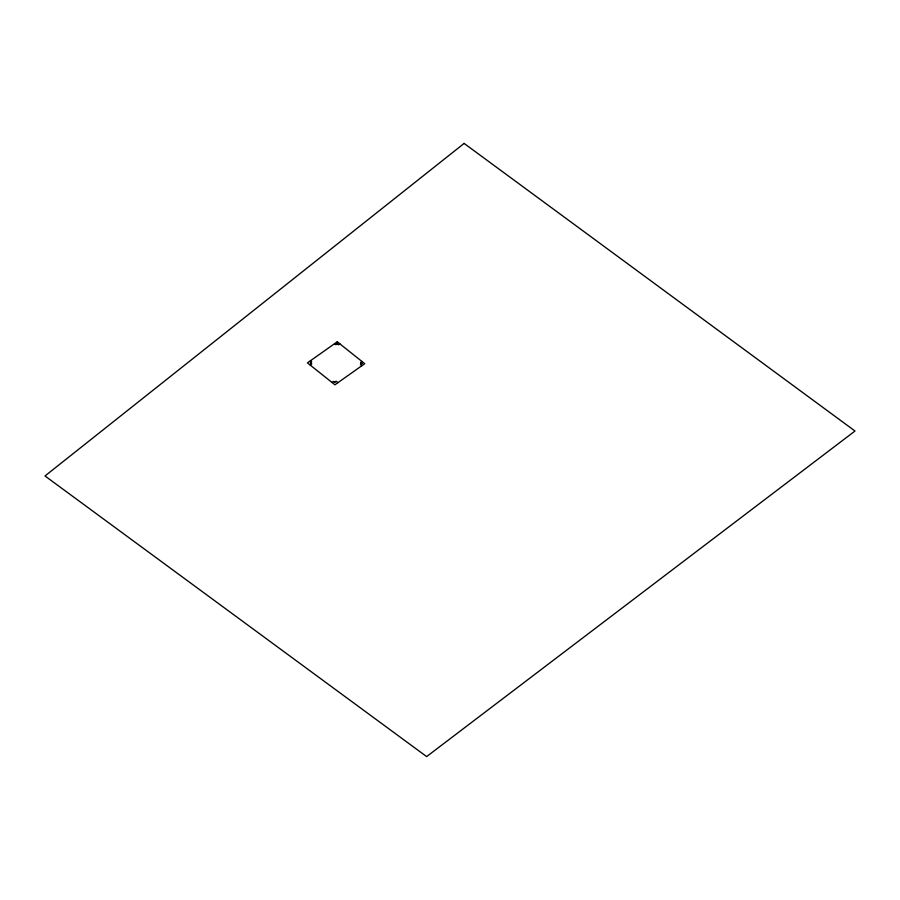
<?xml version="1.0" encoding="UTF-8"?>
<svg xmlns="http://www.w3.org/2000/svg" width="900" height="900" viewBox="0 0 900 900"><rect width="100%" height="100%" fill="white"/><g stroke="black" fill="none" stroke-linecap="round" stroke-linejoin="round"><path stroke-width="1.35" d="M337.669 344.137L336.757 344.104M334.282 381.994L335.025 382.016M339.874 343.868L338.524 344.812L337.219 343.777L335.858 344.745L334.553 343.699M310.23 365.108L311.76 364.027L310.365 362.914L311.726 361.957L310.331 360.844M332.01 382.466L333.529 381.397L334.642 382.286L336.15 381.218L337.95 382.646M361.98 361.485L360.551 362.498L361.822 363.51L360.394 364.534L361.879 365.715M361.192 363.004L362.171 363.521L361.17 363.983M310.77 363.229L310.781 362.621M464.119 143.415L45 475.965L426.645 756.585L855 431.021L464.119 143.415M337.264 341.786L307.44 362.891L334.935 384.784L364.748 363.69L337.264 341.786"/></g></svg>
